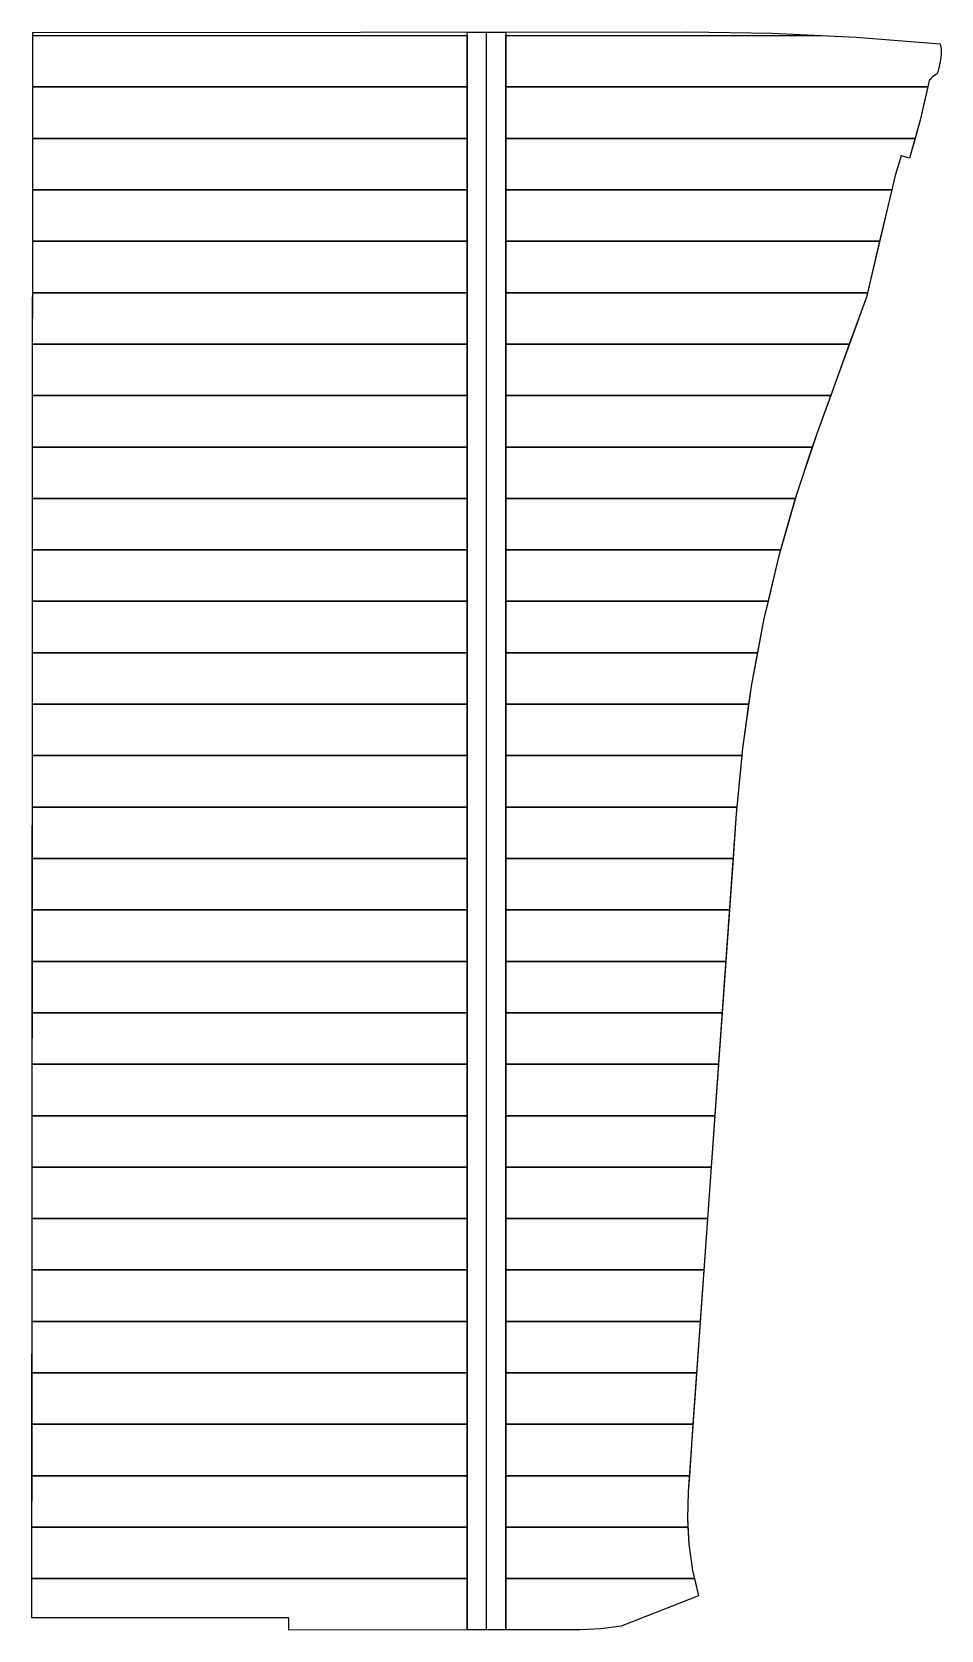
# Model space of a CAD drawing. Header units: feet. Extents: x 0 to 663, y 0 to 1165.
import ezdxf

# ---------------------------------------------------------------- set-up
doc = ezdxf.new("R2010")
doc.units = ezdxf.units.FT
for name, color, linetype in [('CENTERLINE', 2, 'Continuous'), ('LOTS', 3, 'Continuous'), ('PARCEL', 5, 'Continuous'), ('ROADS', 1, 'Continuous')]:
    doc.layers.add(name, color=color, linetype=linetype)

msp = doc.modelspace()

# ---------------------------------------------------------------- linework, layer by layer
at = {"layer": 'CENTERLINE'}
msp.add_lwpolyline([(331.6, 0.1), (331.6, 1165)], dxfattribs=at)
at = {"layer": 'LOTS'}
for points in [[(0.7, 1162.5), (317.6, 1162.5), (317.6, 1125), (0.7, 1125), (0.7, 1162.5)], [(345.6, 1162.5), (575.3, 1162.5), (601.3, 1161.3), (662.6, 1156.4), (663.2, 1152.6), (663.2, 1148.7), (662.7, 1144.8), (661.1, 1136.7), (660.9, 1136.1), (660.6, 1135.5), (660.3, 1134.9), (659.8, 1134.4), (659.3, 1134), (656.5, 1132), (655.9, 1131.4), (655.4, 1130.8), (654.9, 1130.2), (654.6, 1129.4), (654.3, 1128.6), (653.5, 1125), (345.6, 1125), (345.6, 1162.5)], [(0.7, 1125), (317.6, 1125), (317.6, 1087.5), (0.6, 1087.5), (0.7, 1125)], [(345.6, 1125), (653.5, 1125), (647.9, 1100.7), (644.3, 1087.5), (345.6, 1087.5), (345.6, 1125)], [(0.6, 1087.5), (317.6, 1087.5), (317.6, 1050), (0.6, 1050), (0.6, 1087.5)], [(345.6, 1087.5), (644.3, 1087.5), (640.3, 1073.1), (634.1, 1074.9), (629.7, 1060.4), (627.2, 1050), (345.6, 1050), (345.6, 1087.5)], [(0.6, 1050), (317.6, 1050), (317.6, 1012.5), (0.6, 1012.5), (0.6, 1050)], [(345.6, 1050), (627.2, 1050), (618.4, 1012.5), (345.6, 1012.5), (345.6, 1050)], [(0.6, 1012.5), (317.6, 1012.5), (317.6, 975), (0.6, 975), (0.6, 1012.5)], [(345.6, 1012.5), (618.4, 1012.5), (609.5, 975), (345.6, 975), (345.6, 1012.5)], [(0.6, 975), (317.6, 975), (317.6, 937.5), (0.5, 937.5), (0.6, 975)], [(345.6, 975), (609.5, 975), (608.8, 971.8), (596.3, 937.5), (345.6, 937.5), (345.6, 975)], [(0.5, 937.5), (317.6, 937.5), (317.6, 900), (0.5, 900), (0.5, 937.5)], [(345.6, 937.5), (596.3, 937.5), (582.7, 900), (345.6, 900), (345.6, 937.5)], [(0.5, 900), (317.6, 900), (317.6, 862.5), (0.5, 862.5), (0.5, 900)], [(345.6, 900), (582.7, 900), (572.8, 872.8), (569.3, 862.5), (345.6, 862.5), (345.6, 900)], [(0.5, 862.5), (317.6, 862.5), (317.6, 825), (0.5, 825), (0.5, 862.5)], [(345.6, 862.5), (569.3, 862.5), (557.7, 827.9), (556.8, 825), (345.6, 825), (345.6, 862.5)], [(0.5, 825), (317.6, 825), (317.6, 787.5), (0.5, 787.5), (0.5, 825)], [(345.6, 825), (556.8, 825), (546.1, 787.5), (345.6, 787.5), (345.6, 825)], [(0.5, 787.5), (317.6, 787.5), (317.6, 750), (0.4, 750), (0.5, 787.5)], [(345.6, 787.5), (546.1, 787.5), (544.6, 782.3), (537, 750), (345.6, 750), (345.6, 787.5)], [(0.4, 750), (317.6, 750), (317.6, 712.5), (0.4, 712.5), (0.4, 750)], [(345.6, 750), (537, 750), (533.7, 736.2), (529.2, 712.5), (345.6, 712.5), (345.6, 750)], [(0.4, 712.5), (317.6, 712.5), (317.6, 675), (0.4, 675), (0.4, 712.5)], [(345.6, 712.5), (529.2, 712.5), (524.9, 689.6), (522.8, 675), (345.6, 675), (345.6, 712.5)], [(0.4, 675), (317.6, 675), (317.6, 637.5), (0.4, 637.5), (0.4, 675)], [(345.6, 675), (522.8, 675), (518.3, 642.6), (517.8, 637.5), (345.6, 637.5), (345.6, 675)], [(0.4, 637.5), (317.6, 637.5), (317.6, 600), (0.3, 600), (0.4, 637.5)], [(345.6, 637.5), (517.8, 637.5), (514.2, 600), (345.6, 600), (345.6, 637.5)], [(0.3, 600), (317.6, 600), (317.6, 562.5), (0.3, 562.5), (0.3, 600)], [(345.6, 600), (514.2, 600), (513.8, 595.4), (511.5, 562.5), (345.6, 562.5), (345.6, 600)], [(0.3, 562.5), (317.6, 562.5), (317.6, 525), (0.3, 525), (0.3, 562.5)], [(345.6, 562.5), (511.5, 562.5), (508.8, 525), (345.6, 525), (345.6, 562.5)], [(0.3, 525), (317.6, 525), (317.6, 487.5), (0.3, 487.5), (0.3, 525)], [(345.6, 525), (508.8, 525), (506.2, 487.5), (345.6, 487.5), (345.6, 525)], [(0.3, 487.5), (317.6, 487.5), (317.6, 450), (0.3, 450), (0.3, 487.5)], [(345.6, 487.5), (506.2, 487.5), (503.5, 450), (345.6, 450), (345.6, 487.5)], [(0.3, 450), (317.6, 450), (317.6, 412.5), (0.2, 412.5), (0.3, 450)], [(345.6, 450), (503.5, 450), (500.8, 412.5), (345.6, 412.5), (345.6, 450)], [(0.2, 412.5), (317.6, 412.5), (317.6, 375), (0.2, 375), (0.2, 412.5)], [(345.6, 412.5), (500.8, 412.5), (498.2, 375), (345.6, 375), (345.6, 412.5)], [(0.2, 375), (317.6, 375), (317.6, 337.5), (0.2, 337.5), (0.2, 375)], [(345.6, 375), (498.2, 375), (495.5, 337.5), (345.6, 337.5), (345.6, 375)], [(0.2, 337.5), (317.6, 337.5), (317.6, 300), (0.2, 300), (0.2, 337.5)], [(345.6, 337.5), (495.5, 337.5), (492.9, 300), (345.6, 300), (345.6, 337.5)], [(0.2, 300), (317.6, 300), (317.6, 262.5), (0.1, 262.5), (0.2, 300)], [(345.6, 300), (492.9, 300), (490.2, 262.5), (345.6, 262.5), (345.6, 300)], [(0.1, 262.5), (317.6, 262.5), (317.6, 225), (0.1, 225), (0.1, 262.5)], [(345.6, 262.5), (490.2, 262.5), (487.5, 225), (345.6, 225), (345.6, 262.5)], [(0.1, 225), (317.6, 225), (317.6, 187.5), (0.1, 187.5), (0.1, 225)], [(345.6, 225), (487.5, 225), (484.9, 187.5), (345.6, 187.5), (345.6, 225)], [(0.1, 187.5), (317.6, 187.5), (317.6, 150), (0.1, 150), (0.1, 187.5)], [(345.6, 187.5), (484.9, 187.5), (482.2, 150), (345.6, 150), (345.6, 187.5)], [(0.1, 150), (317.6, 150), (317.6, 112.5), (0.1, 112.5), (0.1, 150)], [(345.6, 150), (482.2, 150), (479.6, 112.5), (345.6, 112.5), (345.6, 150)], [(0.1, 112.5), (317.6, 112.5), (317.6, 75), (0, 75), (0.1, 112.5)], [(345.6, 112.5), (479.6, 112.5), (478.7, 100.7), (478.2, 81.6), (478.6, 75), (345.6, 75), (345.6, 112.5)], [(0, 75), (317.6, 75), (317.6, 37.5), (0, 37.5), (0, 75)], [(345.6, 75), (478.6, 75), (479.3, 62.5), (482, 43.5), (483.4, 37.5), (345.6, 37.5), (345.6, 75)], [(187.5, 9), (0, 8.9), (0, 37.5), (317.6, 37.5), (317.6, 0.1), (187.5, 0), (187.5, 9)], [(345.6, 0.1), (345.6, 37.5), (483.4, 37.5), (486.3, 24.9), (429.9, 2.8), (415, 0.8), (399.9, 0.1), (345.6, 0.1)]]:
    msp.add_lwpolyline(points, close=True, dxfattribs=at)
at = {"layer": 'PARCEL'}
msp.add_lwpolyline([(429.9, 2.8), (415, 0.8), (399.9, 0.1), (187.5, 0), (187.5, 9), (0, 8.9), (0.7, 1164.8), (478.4, 1165.1), (539.9, 1164.2), (601.3, 1161.3), (662.6, 1156.4), (663.2, 1152.6), (663.2, 1148.7), (662.7, 1144.8), (661.1, 1136.7), (660.9, 1136.1), (660.6, 1135.5), (660.3, 1134.9), (659.8, 1134.4), (659.3, 1134), (656.5, 1132), (655.9, 1131.4), (655.4, 1130.8), (654.9, 1130.1), (654.6, 1129.4), (654.3, 1128.6), (647.9, 1100.7), (640.3, 1073.1), (634.2, 1074.9), (629.7, 1060.4), (608.8, 971.7), (572.8, 872.8), (557.7, 827.9), (544.6, 782.3), (533.7, 736.2), (524.9, 689.6), (518.3, 642.6), (513.8, 595.4), (478.7, 100.7), (478.2, 81.6), (479.3, 62.5), (482, 43.5), (486.3, 24.9), (429.9, 2.8)], close=True, dxfattribs=at)
at = {"layer": 'ROADS'}
msp.add_lwpolyline([(317.6, 1165), (345.6, 1165), (345.6, 0.1), (317.6, 0.1), (317.6, 1165)], close=True, dxfattribs=at)

doc.saveas('drawing.dxf')
